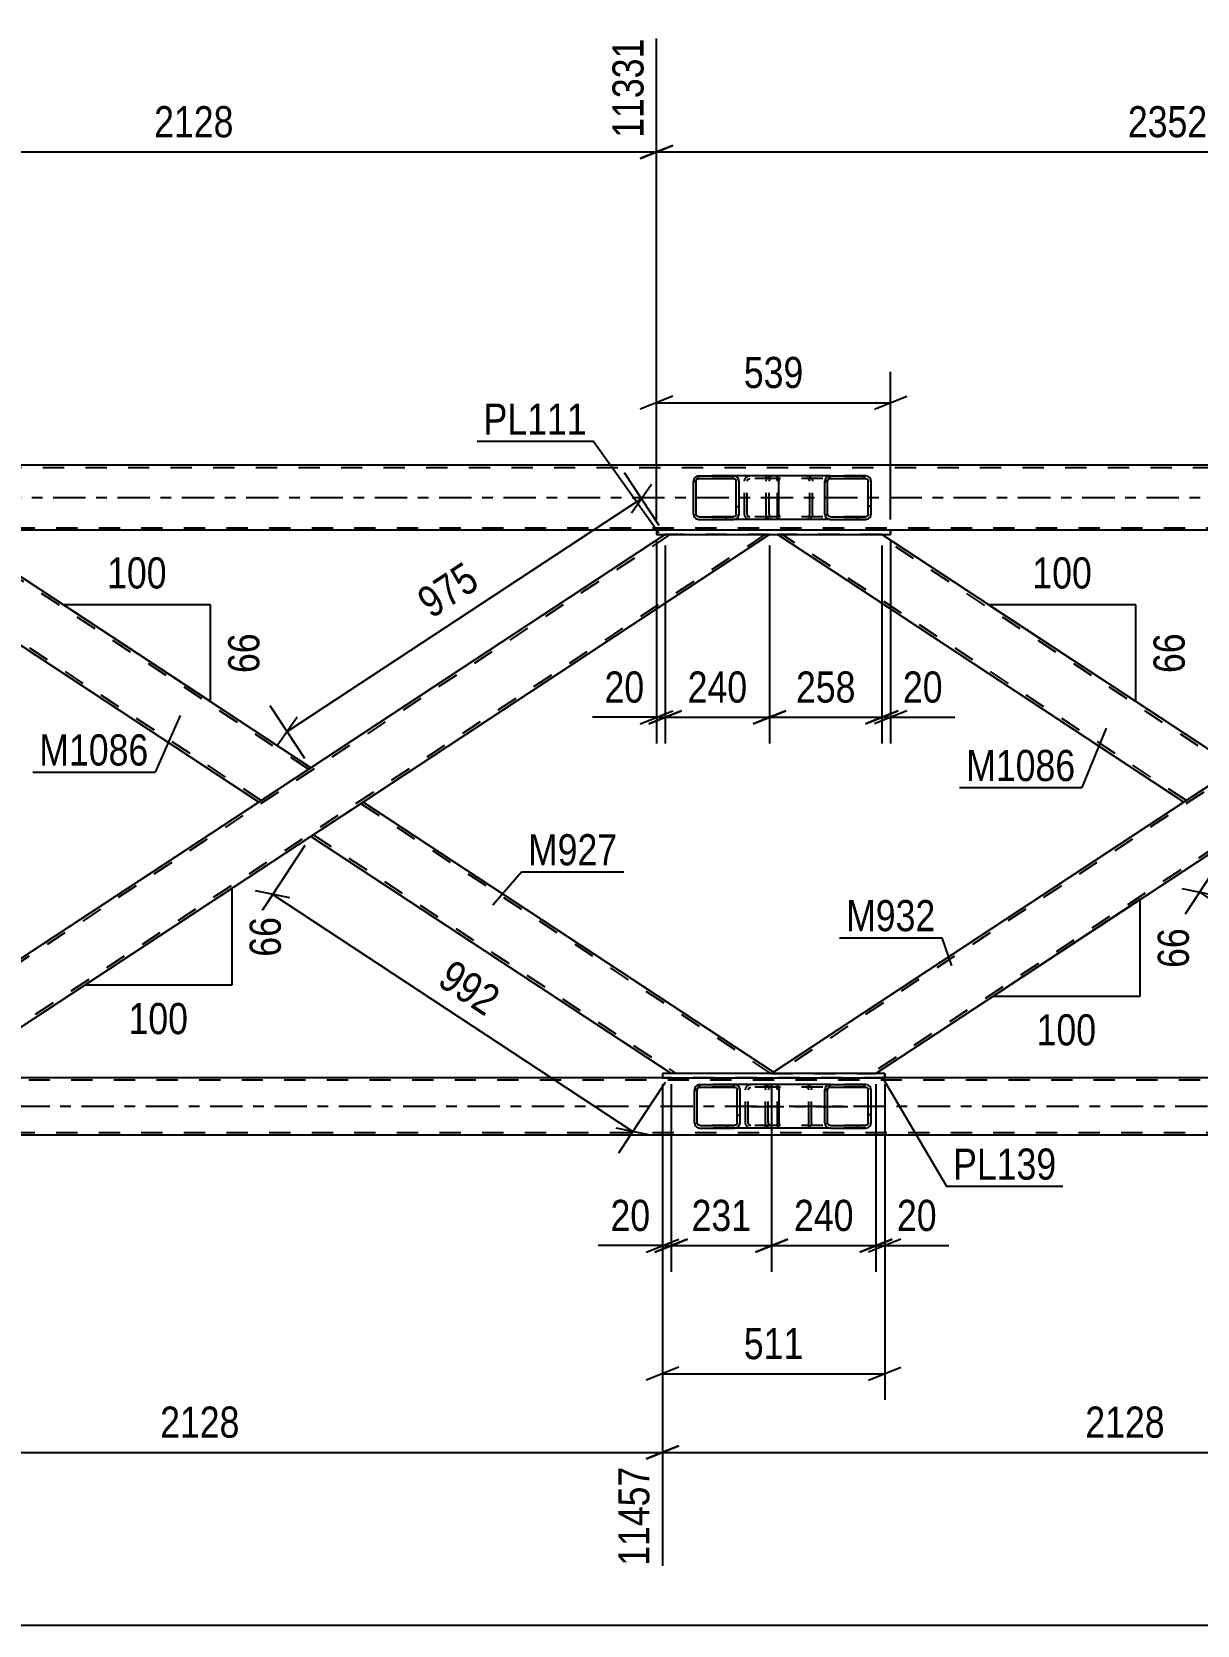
# Model space of a CAD drawing. Header units: millimetres. Extents: x -853 to 336, y -866 to -25.
# Drawn here: x -390.1 to -282.9, y -594.9 to -448.3 of the extents above; entities that cross this region are included whole.
import ezdxf

# ---------------------------------------------------------------- set-up
doc = ezdxf.new("R2010")
doc.units = ezdxf.units.MM
doc.linetypes.add('DXK_LINE_DOT2', pattern=[3.9198, 1.9599, -1.9599])
doc.linetypes.add('DXK_LINE_DOT3', pattern=[5.9187, 2.979, -0.9799, 0.9799, -0.9799])
doc.styles.add('Arial Narrow', font='ARIALN.TTF', dxfattribs={"height": 0.2})

# ---------------------------------------------------------------- blocks, each defined once
blk = doc.blocks.new('Part-570393679-5928 - 5909')
at = {"color": 7, "linetype": 'DXK_LINE_DOT2'}
for p, q in [((-331.37, -494.55), (-406.71, -544.11)), ((-322.63, -494.55), (-397.98, -544.11)), ((-322.2, -494.55), (-331.8, -494.55)), ((-331.8, -494.55), (-331.8, -494.55)), ((-322.2, -494.55), (-322.2, -494.55)), ((-322.2, -494.55), (-322.2, -494.55)), ((-364.4, -515.99), (-369.2, -519.15)), ((-359.6, -519.15), (-364.4, -522.31)), ((-406.97, -543.99), (-407.15, -544.11)), ((-407.15, -544.11), (-407.15, -544.11)), ((-407.15, -544.11), (-397.54, -544.11))]:
    blk.add_line(p, q, dxfattribs=at)
at = {"color": 2, "linetype": 'Continuous'}
for p, q in [((-331.8, -494.55), (-364.4, -515.99)), ((-322.2, -494.55), (-359.6, -519.15)), ((-369.2, -519.15), (-406.97, -543.99)), ((-364.4, -522.31), (-397.54, -544.11))]:
    blk.add_line(p, q, dxfattribs=at)
blk = doc.blocks.new('Part-570393679-6040 - 5909')
at = {"linetype": 'Continuous'}
h = blk.add_hatch(dxfattribs=at)
h.set_pattern_fill('', scale=0.7, style=0, pattern_type=0)
h.set_pattern_definition([(45, (-317.0802, -492.8504), (-1.57154, 1.57154), [])])
h.paths.add_polyline_path([(-317.12, -492.67), (-317.08, -492.85), (-316.97, -493.01), (-316.8, -493.11), (-316.61, -493.15), (-313.37, -493.15), (-313.18, -493.11), (-313.01, -493.01), (-312.9, -492.85), (-312.86, -492.67), (-312.86, -489.63), (-312.9, -489.44), (-313.01, -489.29), (-313.18, -489.18), (-313.37, -489.15), (-316.61, -489.15), (-316.8, -489.18), (-316.97, -489.29), (-317.08, -489.44), (-317.12, -489.63)])
h.paths.add_polyline_path([(-316.84, -489.53), (-316.79, -489.46), (-316.71, -489.4), (-316.61, -489.39), (-313.37, -489.39), (-313.28, -489.4), (-313.19, -489.46), (-313.14, -489.53), (-313.12, -489.63), (-313.12, -492.67), (-313.14, -492.76), (-313.19, -492.84), (-313.28, -492.89), (-313.37, -492.91), (-316.61, -492.91), (-316.71, -492.89), (-316.79, -492.84), (-316.84, -492.76), (-316.86, -492.67), (-316.86, -489.63)])
at = {"color": 7, "linetype": 'DXK_LINE_DOT2'}
for p, q in [((-322.5, -489.63), (-322.47, -489.44)), ((-322.23, -489.53), (-322.25, -489.63)), ((-322.17, -489.46), (-322.23, -489.53)), ((-322.19, -489.18), (-321.99, -489.15)), ((-322.09, -489.4), (-322.17, -489.46)), ((-321.99, -489.39), (-322.09, -489.4)), ((-321.61, -489.15), (-321.99, -489.15)), ((-313.37, -489.39), (-321.99, -489.39)), ((-318.76, -489.15), (-318.56, -489.18)), ((-318.66, -489.4), (-318.76, -489.39)), ((-318.58, -489.46), (-318.66, -489.4)), ((-318.52, -489.53), (-318.58, -489.46)), ((-318.5, -489.63), (-318.52, -489.53)), ((-318.29, -489.44), (-318.25, -489.63)), ((-313.37, -489.15), (-316.61, -489.15)), ((-322.5, -492.67), (-322.5, -489.63)), ((-322.25, -492.67), (-322.25, -489.63)), ((-318.5, -492.67), (-318.5, -489.63)), ((-318.25, -492.67), (-318.25, -489.63)), ((-322.47, -492.85), (-322.5, -492.67)), ((-322.25, -492.67), (-322.23, -492.76)), ((-322.23, -492.76), (-322.17, -492.84)), ((-321.99, -493.15), (-322.19, -493.11)), ((-322.17, -492.84), (-322.09, -492.89)), ((-322.09, -492.89), (-321.99, -492.91)), ((-313.37, -492.91), (-321.99, -492.91)), ((-321.61, -493.15), (-321.99, -493.15)), ((-318.76, -492.91), (-318.66, -492.89)), ((-318.56, -493.11), (-318.76, -493.15)), ((-318.66, -492.89), (-318.58, -492.84)), ((-318.58, -492.84), (-318.52, -492.76)), ((-318.52, -492.76), (-318.5, -492.67)), ((-318.25, -492.67), (-318.29, -492.85)), ((-313.37, -493.15), (-316.61, -493.15))]:
    blk.add_line(p, q, dxfattribs=at)
at = {"color": 2, "linetype": 'Continuous'}
for p, q in [((-316.61, -489.15), (-321.61, -489.15)), ((-317.08, -489.44), (-317.12, -489.63)), ((-316.86, -489.63), (-316.84, -489.53)), ((-316.84, -489.53), (-316.79, -489.46)), ((-316.61, -489.15), (-316.8, -489.18)), ((-316.79, -489.46), (-316.71, -489.4)), ((-316.71, -489.4), (-316.61, -489.39)), ((-316.61, -489.15), (-313.37, -489.15)), ((-316.61, -489.39), (-313.37, -489.39)), ((-313.18, -489.18), (-313.37, -489.15)), ((-313.37, -489.39), (-313.28, -489.4)), ((-313.28, -489.4), (-313.19, -489.46)), ((-313.19, -489.46), (-313.14, -489.53)), ((-313.14, -489.53), (-313.12, -489.63)), ((-312.86, -489.63), (-312.9, -489.44)), ((-317.12, -492.67), (-317.12, -489.63)), ((-316.86, -492.67), (-316.86, -489.63)), ((-313.12, -492.67), (-313.12, -489.63)), ((-312.86, -492.67), (-312.86, -489.63)), ((-316.61, -493.15), (-321.61, -493.15)), ((-317.12, -492.67), (-317.08, -492.85)), ((-316.84, -492.76), (-316.86, -492.67)), ((-316.79, -492.84), (-316.84, -492.76)), ((-316.8, -493.11), (-316.61, -493.15)), ((-316.71, -492.89), (-316.79, -492.84)), ((-316.61, -492.91), (-316.71, -492.89)), ((-316.61, -492.91), (-313.37, -492.91)), ((-316.61, -493.15), (-313.37, -493.15)), ((-313.28, -492.89), (-313.37, -492.91)), ((-313.37, -493.15), (-313.18, -493.11)), ((-313.19, -492.84), (-313.28, -492.89)), ((-313.14, -492.76), (-313.19, -492.84)), ((-313.12, -492.67), (-313.14, -492.76)), ((-312.9, -492.85), (-312.86, -492.67))]:
    blk.add_line(p, q, dxfattribs=at)
at = {"color": 7, "linetype": 'DXK_LINE_DOT2'}
for centre, start, end in [((-322.01, -489.65), 110.7583, 155.68), ((-318.74, -489.65), 24.32, 69.2417), ((-322.01, -492.65), 204.32, 249.2417), ((-318.74, -492.65), 290.7583, 335.68)]:
    blk.add_arc(centre, 0.496, start, end, dxfattribs=at)
at = {"color": 2, "linetype": 'Continuous'}
for centre, start, end in [((-316.63, -489.65), 110.7583, 155.6801), ((-313.35, -489.65), 24.3199, 69.2417), ((-316.63, -492.65), 204.3199, 249.2417), ((-313.35, -492.65), 290.7583, 335.6801)]:
    blk.add_arc(centre, 0.496, start, end, dxfattribs=at)
blk = doc.blocks.new('Part-570393679-5943 - 5909')
at = {"color": 2, "linetype": 'Continuous'}
for p, q in [((-359.6, -519.15), (-364.4, -522.31)), ((-359.6, -519.15), (-359.6, -519.15)), ((-321.83, -543.99), (-359.6, -519.15)), ((-364.4, -522.31), (-364.4, -522.31)), ((-331.26, -544.11), (-364.4, -522.31)), ((-321.87, -544.01), (-322.01, -544.11)), ((-321.83, -543.99), (-321.87, -544.01))]:
    blk.add_line(p, q, dxfattribs=at)
at = {"color": 7, "linetype": 'DXK_LINE_DOT2'}
for p, q in [((-359.63, -519.17), (-360.03, -519.43)), ((-360.03, -519.43), (-360.03, -519.43)), ((-360.03, -519.43), (-360.03, -519.43)), ((-359.81, -519.29), (-359.81, -519.29)), ((-322.09, -544.11), (-359.81, -519.29)), ((-359.6, -519.15), (-359.6, -519.15)), ((-364.18, -522.16), (-364.16, -522.15)), ((-364.18, -522.16), (-364.18, -522.16)), ((-364.18, -522.16), (-330.82, -544.11)), ((-363.96, -522.02), (-363.96, -522.02)), ((-322.01, -544.11), (-331.26, -544.11)), ((-331.26, -544.11), (-331.26, -544.11)), ((-321.83, -543.99), (-321.83, -543.99)), ((-321.83, -543.99), (-321.83, -543.99))]:
    blk.add_line(p, q, dxfattribs=at)
blk = doc.blocks.new('Part-570393679-5985 - 5909')
at = {"linetype": 'Continuous'}
h = blk.add_hatch(dxfattribs=at)
h.set_pattern_fill('', scale=0.7, style=0, pattern_type=0)
h.set_pattern_definition([(45, (-329.1712, -492.8504), (-1.57154, 1.57154), [])])
h.paths.add_polyline_path([(-329.21, -492.67), (-329.17, -492.85), (-329.06, -493.01), (-328.9, -493.11), (-328.71, -493.15), (-325.52, -493.15), (-325.32, -493.11), (-325.16, -493.01), (-325.05, -492.85), (-325.01, -492.67), (-325.01, -489.63), (-325.05, -489.44), (-325.16, -489.29), (-325.32, -489.18), (-325.52, -489.15), (-328.71, -489.15), (-328.9, -489.18), (-329.06, -489.29), (-329.17, -489.44), (-329.21, -489.63)])
h.paths.add_polyline_path([(-328.94, -489.53), (-328.88, -489.46), (-328.8, -489.4), (-328.71, -489.39), (-325.52, -489.39), (-325.42, -489.4), (-325.34, -489.46), (-325.28, -489.53), (-325.26, -489.63), (-325.26, -492.67), (-325.28, -492.76), (-325.34, -492.84), (-325.42, -492.89), (-325.52, -492.91), (-328.71, -492.91), (-328.8, -492.89), (-328.88, -492.84), (-328.94, -492.76), (-328.96, -492.67), (-328.96, -489.63)])
at = {"color": 2, "linetype": 'Continuous'}
for p, q in [((-329.17, -489.44), (-329.21, -489.63)), ((-328.96, -489.63), (-328.94, -489.53)), ((-328.94, -489.53), (-328.88, -489.46)), ((-328.71, -489.15), (-328.9, -489.18)), ((-328.88, -489.46), (-328.8, -489.4)), ((-328.8, -489.4), (-328.71, -489.39)), ((-328.71, -489.15), (-325.52, -489.15)), ((-328.71, -489.39), (-325.52, -489.39)), ((-321.61, -489.15), (-325.52, -489.15)), ((-325.32, -489.18), (-325.52, -489.15)), ((-325.52, -489.39), (-325.42, -489.4)), ((-325.42, -489.4), (-325.34, -489.46)), ((-325.34, -489.46), (-325.28, -489.53)), ((-325.28, -489.53), (-325.26, -489.63)), ((-325.01, -489.63), (-325.05, -489.44)), ((-321.61, -489.15), (-321.5, -489.18)), ((-321.5, -489.18), (-321.42, -489.29)), ((-321.42, -489.29), (-321.36, -489.44)), ((-321.36, -489.44), (-321.34, -489.63)), ((-329.21, -492.67), (-329.21, -489.63)), ((-328.96, -492.67), (-328.96, -489.63)), ((-325.26, -492.67), (-325.26, -489.63)), ((-325.01, -492.67), (-325.01, -489.63)), ((-321.34, -492.67), (-321.34, -489.63)), ((-329.21, -492.67), (-329.17, -492.85)), ((-328.94, -492.76), (-328.96, -492.67)), ((-328.88, -492.84), (-328.94, -492.76)), ((-328.9, -493.11), (-328.71, -493.15)), ((-328.8, -492.89), (-328.88, -492.84)), ((-328.71, -492.91), (-328.8, -492.89)), ((-328.71, -492.91), (-325.52, -492.91)), ((-328.71, -493.15), (-325.52, -493.15)), ((-325.42, -492.89), (-325.52, -492.91)), ((-325.52, -493.15), (-325.32, -493.11)), ((-321.61, -493.15), (-325.52, -493.15)), ((-325.34, -492.84), (-325.42, -492.89)), ((-325.28, -492.76), (-325.34, -492.84)), ((-325.26, -492.67), (-325.28, -492.76)), ((-325.05, -492.85), (-325.01, -492.67)), ((-321.5, -493.11), (-321.61, -493.15)), ((-321.42, -493.01), (-321.5, -493.11)), ((-321.36, -492.85), (-321.42, -493.01)), ((-321.34, -492.67), (-321.36, -492.85))]:
    blk.add_line(p, q, dxfattribs=at)
at = {"color": 7, "linetype": 'DXK_LINE_DOT2'}
for p, q in [((-325.52, -489.15), (-328.71, -489.15)), ((-321.61, -489.39), (-328.71, -489.39)), ((-324.52, -489.63), (-324.48, -489.44)), ((-324.25, -489.53), (-324.27, -489.63)), ((-324.19, -489.46), (-324.25, -489.53)), ((-324.21, -489.18), (-324.01, -489.15)), ((-324.19, -489.46), (-324.17, -489.44)), ((-324.17, -489.44), (-324.11, -489.4)), ((-324.11, -489.4), (-324.01, -489.39)), ((-322.5, -489.39), (-322.5, -489.15)), ((-321.56, -489.4), (-321.61, -489.39)), ((-321.51, -489.46), (-321.56, -489.4)), ((-321.48, -489.53), (-321.51, -489.46)), ((-321.47, -489.63), (-321.48, -489.53)), ((-324.52, -492.67), (-324.52, -489.63)), ((-324.27, -492.67), (-324.27, -489.63)), ((-321.47, -492.67), (-321.47, -489.63)), ((-321.61, -492.91), (-328.71, -492.91)), ((-325.52, -493.15), (-328.71, -493.15)), ((-324.48, -492.85), (-324.52, -492.67)), ((-324.27, -492.67), (-324.25, -492.76)), ((-324.25, -492.76), (-324.19, -492.84)), ((-324.01, -493.15), (-324.21, -493.11)), ((-324.19, -492.84), (-324.11, -492.89)), ((-324.11, -492.89), (-324.01, -492.91)), ((-322.5, -493.15), (-322.5, -492.91)), ((-321.61, -492.91), (-321.56, -492.89)), ((-321.56, -492.89), (-321.51, -492.84)), ((-321.51, -492.84), (-321.48, -492.76)), ((-321.48, -492.76), (-321.47, -492.67))]:
    blk.add_line(p, q, dxfattribs=at)
at = {"color": 2, "linetype": 'Continuous'}
for centre, start, end in [((-328.72, -489.64), 111.1513, 156.1048), ((-325.5, -489.64), 23.8952, 68.8487), ((-328.72, -492.65), 203.8952, 248.8487), ((-325.5, -492.65), 291.1513, 336.1048)]:
    blk.add_arc(centre, 0.492, start, end, dxfattribs=at)
at = {"color": 7, "linetype": 'DXK_LINE_DOT2'}
for centre, start, end in [((-324.03, -489.64), 111.1513, 156.1049), ((-324.03, -492.65), 203.8951, 248.8487)]:
    blk.add_arc(centre, 0.492, start, end, dxfattribs=at)
blk = doc.blocks.new('Part-570393679-6100 - 5909')
at = {"color": 7, "linetype": 'DXK_LINE_DOT2'}
for p, q in [((-89.21, -488.39), (-764.15, -488.39)), ((-89.21, -488.15), (-665.01, -488.15)), ((-764.15, -493.91), (-89.21, -493.91)), ((-311.06, -494.15), (-332.6, -494.15))]:
    blk.add_line(p, q, dxfattribs=at)
at = {"color": 2, "linetype": 'Continuous'}
for p, q in [((-239.33, -488.15), (-488.74, -488.15)), ((-332.6, -494.15), (-396.19, -494.15)), ((-247.47, -494.15), (-311.06, -494.15))]:
    blk.add_line(p, q, dxfattribs=at)
at = {"color": 7, "linetype": 'DXK_LINE_DOT3'}
blk.add_line((-89.21, -491.15), (-764.15, -491.15), dxfattribs=at)
blk = doc.blocks.new('Part-570393679-6132 - 5909')
at = {"color": 2, "linetype": 'Continuous'}
for p, q in [((-332.06, -544.11), (-332.06, -544.51)), ((-311.61, -544.11), (-332.06, -544.11)), ((-332.06, -544.51), (-311.61, -544.51)), ((-311.61, -544.11), (-311.61, -544.51)), ((-311.61, -544.11), (-311.61, -544.11)), ((-311.61, -544.51), (-311.61, -544.51))]:
    blk.add_line(p, q, dxfattribs=at)
at = {"color": 7, "linetype": 'DXK_LINE_DOT2'}
for p, q in [((-332.06, -544.11), (-332.06, -544.51)), ((-311.61, -544.51), (-311.61, -544.11)), ((-311.61, -544.11), (-311.61, -544.11)), ((-311.61, -544.51), (-311.61, -544.51))]:
    blk.add_line(p, q, dxfattribs=at)
blk = doc.blocks.new('Part-570393679-6137 - 5909')
at = {"color": 2, "linetype": 'Continuous'}
for p, q in [((-284.07, -519.15), (-321.47, -494.55)), ((-279.26, -515.99), (-311.86, -494.55)), ((-279.26, -515.99), (-284.07, -519.15)), ((-279.26, -515.99), (-279.26, -515.99)), ((-284.07, -519.15), (-284.07, -519.15))]:
    blk.add_line(p, q, dxfattribs=at)
at = {"color": 7, "linetype": 'DXK_LINE_DOT2'}
for p, q in [((-311.86, -494.55), (-321.47, -494.55)), ((-283.85, -519), (-321.03, -494.55)), ((-279.48, -516.13), (-312.3, -494.55)), ((-311.86, -494.55), (-311.86, -494.55)), ((-279.7, -516.27), (-279.7, -516.27)), ((-279.7, -516.27), (-279.7, -516.27)), ((-279.48, -516.13), (-279.53, -516.16)), ((-279.39, -516.07), (-279.39, -516.07)), ((-279.3, -516.01), (-279.3, -516.01)), ((-279.26, -515.99), (-279.26, -515.99)), ((-279.26, -515.99), (-279.26, -515.99)), ((-284.07, -519.15), (-284.07, -519.15))]:
    blk.add_line(p, q, dxfattribs=at)
blk = doc.blocks.new('Part-570393679-6142 - 5909')
at = {"color": 2, "linetype": 'Continuous'}
for p, q in [((-369.2, -519.15), (-406.6, -494.55)), ((-364.4, -515.99), (-396.99, -494.55)), ((-364.4, -515.99), (-369.2, -519.15)), ((-364.4, -515.99), (-364.4, -515.99)), ((-369.2, -519.15), (-369.2, -519.15))]:
    blk.add_line(p, q, dxfattribs=at)
at = {"color": 7, "linetype": 'DXK_LINE_DOT2'}
for p, q in [((-396.99, -494.55), (-406.6, -494.55)), ((-368.98, -519), (-406.16, -494.55)), ((-364.62, -516.13), (-397.43, -494.55)), ((-396.99, -494.55), (-396.99, -494.55)), ((-364.84, -516.27), (-364.84, -516.27)), ((-364.84, -516.27), (-364.84, -516.27)), ((-364.62, -516.13), (-364.67, -516.16)), ((-364.53, -516.07), (-364.53, -516.07)), ((-364.43, -516.01), (-364.43, -516.01)), ((-364.4, -515.99), (-364.4, -515.99)), ((-364.4, -515.99), (-364.4, -515.99)), ((-369.2, -519.15), (-369.2, -519.15))]:
    blk.add_line(p, q, dxfattribs=at)
blk = doc.blocks.new('Part-570393679-6179 - 5909')
at = {"color": 7, "linetype": 'DXK_LINE_DOT2'}
for p, q in [((-86.59, -544.75), (-764.15, -544.75)), ((-311.61, -544.51), (-332.06, -544.51)), ((-764.15, -549.55), (-86.59, -549.55))]:
    blk.add_line(p, q, dxfattribs=at)
at = {"color": 2, "linetype": 'Continuous'}
for p, q in [((-332.06, -544.51), (-396.74, -544.51)), ((-246.92, -544.51), (-311.61, -544.51)), ((-86.59, -549.79), (-764.15, -549.79))]:
    blk.add_line(p, q, dxfattribs=at)
at = {"color": 7, "linetype": 'DXK_LINE_DOT3'}
blk.add_line((-86.59, -547.15), (-764.15, -547.15), dxfattribs=at)
blk = doc.blocks.new('Part-570393679-6571 - 5909')
at = {"linetype": 'Continuous'}
h = blk.add_hatch(dxfattribs=at)
h.set_pattern_fill('', scale=0.7, style=0, pattern_type=0)
h.set_pattern_definition([(45, (-317.0795, -548.8494), (-1.57154, 1.57154), [])])
h.paths.add_polyline_path([(-317.12, -548.67), (-317.08, -548.85), (-316.97, -549.01), (-316.8, -549.11), (-316.61, -549.15), (-313.37, -549.15), (-313.18, -549.11), (-313.01, -549.01), (-312.9, -548.85), (-312.86, -548.67), (-312.86, -545.63), (-312.9, -545.44), (-313.01, -545.29), (-313.18, -545.18), (-313.37, -545.15), (-316.61, -545.15), (-316.8, -545.18), (-316.97, -545.29), (-317.08, -545.44), (-317.12, -545.63)])
h.paths.add_polyline_path([(-316.84, -545.53), (-316.79, -545.46), (-316.71, -545.4), (-316.61, -545.39), (-313.37, -545.39), (-313.27, -545.4), (-313.19, -545.46), (-313.14, -545.53), (-313.12, -545.63), (-313.12, -548.67), (-313.14, -548.76), (-313.19, -548.84), (-313.27, -548.89), (-313.37, -548.91), (-316.61, -548.91), (-316.71, -548.89), (-316.79, -548.84), (-316.84, -548.76), (-316.86, -548.67), (-316.86, -545.63)])
at = {"color": 7, "linetype": 'DXK_LINE_DOT2'}
for p, q in [((-322.27, -545.18), (-322.07, -545.15)), ((-321.59, -545.15), (-322.07, -545.15)), ((-318.84, -545.15), (-318.64, -545.18)), ((-313.37, -545.15), (-316.61, -545.15)), ((-322.58, -545.63), (-322.54, -545.44)), ((-322.58, -548.67), (-322.58, -545.63)), ((-322.31, -545.53), (-322.33, -545.63)), ((-322.33, -548.67), (-322.33, -545.63)), ((-322.25, -545.46), (-322.31, -545.53)), ((-322.17, -545.4), (-322.25, -545.46)), ((-322.07, -545.39), (-322.17, -545.4)), ((-313.37, -545.39), (-322.07, -545.39)), ((-318.74, -545.4), (-318.84, -545.39)), ((-318.66, -545.46), (-318.74, -545.4)), ((-318.6, -545.53), (-318.66, -545.46)), ((-318.58, -545.63), (-318.6, -545.53)), ((-318.58, -548.67), (-318.58, -545.63)), ((-318.37, -545.44), (-318.33, -545.63)), ((-318.33, -548.67), (-318.33, -545.63)), ((-322.54, -548.85), (-322.58, -548.67)), ((-322.33, -548.67), (-322.31, -548.76)), ((-322.31, -548.76), (-322.25, -548.84)), ((-322.07, -549.15), (-322.27, -549.11)), ((-322.25, -548.84), (-322.17, -548.89)), ((-322.17, -548.89), (-322.07, -548.91)), ((-313.37, -548.91), (-322.07, -548.91)), ((-321.59, -549.15), (-322.07, -549.15)), ((-318.84, -548.91), (-318.74, -548.89)), ((-318.64, -549.11), (-318.84, -549.15)), ((-318.74, -548.89), (-318.66, -548.84)), ((-318.66, -548.84), (-318.6, -548.76)), ((-318.6, -548.76), (-318.58, -548.67)), ((-318.33, -548.67), (-318.37, -548.85)), ((-313.37, -549.15), (-316.61, -549.15))]:
    blk.add_line(p, q, dxfattribs=at)
at = {"color": 2, "linetype": 'Continuous'}
for p, q in [((-316.61, -545.15), (-321.59, -545.15)), ((-316.61, -545.15), (-316.8, -545.18)), ((-316.61, -545.15), (-313.37, -545.15)), ((-313.18, -545.18), (-313.37, -545.15)), ((-317.08, -545.44), (-317.12, -545.63)), ((-317.12, -548.67), (-317.12, -545.63)), ((-316.86, -545.63), (-316.84, -545.53)), ((-316.86, -548.67), (-316.86, -545.63)), ((-316.84, -545.53), (-316.79, -545.46)), ((-316.79, -545.46), (-316.71, -545.4)), ((-316.71, -545.4), (-316.61, -545.39)), ((-316.61, -545.39), (-313.37, -545.39)), ((-313.37, -545.39), (-313.27, -545.4)), ((-313.27, -545.4), (-313.19, -545.46)), ((-313.19, -545.46), (-313.14, -545.53)), ((-313.14, -545.53), (-313.12, -545.63)), ((-313.12, -548.67), (-313.12, -545.63)), ((-312.86, -545.63), (-312.9, -545.44)), ((-312.86, -548.67), (-312.86, -545.63)), ((-316.61, -549.15), (-321.59, -549.15)), ((-317.12, -548.67), (-317.08, -548.85)), ((-316.84, -548.76), (-316.86, -548.67)), ((-316.79, -548.84), (-316.84, -548.76)), ((-316.8, -549.11), (-316.61, -549.15)), ((-316.71, -548.89), (-316.79, -548.84)), ((-316.61, -548.91), (-316.71, -548.89)), ((-316.61, -548.91), (-313.37, -548.91)), ((-316.61, -549.15), (-313.37, -549.15)), ((-313.27, -548.89), (-313.37, -548.91)), ((-313.37, -549.15), (-313.18, -549.11)), ((-313.19, -548.84), (-313.27, -548.89)), ((-313.14, -548.76), (-313.19, -548.84)), ((-313.12, -548.67), (-313.14, -548.76)), ((-312.9, -548.85), (-312.86, -548.67))]:
    blk.add_line(p, q, dxfattribs=at)
at = {"color": 7, "linetype": 'DXK_LINE_DOT3'}
blk.add_line((-323.88, -547.15), (-314.99, -547.15), dxfattribs=at)
at = {"color": 7, "linetype": 'DXK_LINE_DOT2'}
for centre, start, end in [((-322.09, -545.65), 110.7583, 155.68), ((-318.82, -545.65), 24.32, 69.2417), ((-322.09, -548.64), 204.32, 249.2417), ((-318.82, -548.64), 290.7583, 335.68)]:
    blk.add_arc(centre, 0.496, start, end, dxfattribs=at)
at = {"color": 2, "linetype": 'Continuous'}
for centre, start, end in [((-316.63, -545.65), 110.7583, 155.6801), ((-313.35, -545.65), 24.3199, 69.2417), ((-316.63, -548.64), 204.3199, 249.2417), ((-313.35, -548.64), 290.7583, 335.6801)]:
    blk.add_arc(centre, 0.496, start, end, dxfattribs=at)
blk = doc.blocks.new('Part-570393679-6273 - 5909')
at = {"color": 2, "linetype": 'Continuous'}
for p, q in [((-332.6, -494.15), (-332.6, -494.55)), ((-311.06, -494.15), (-332.6, -494.15)), ((-332.6, -494.55), (-311.06, -494.55)), ((-311.06, -494.15), (-311.06, -494.55)), ((-311.06, -494.15), (-311.06, -494.15)), ((-311.06, -494.55), (-311.06, -494.55))]:
    blk.add_line(p, q, dxfattribs=at)
at = {"color": 7, "linetype": 'DXK_LINE_DOT2'}
for p, q in [((-332.6, -494.15), (-332.6, -494.55)), ((-311.06, -494.55), (-311.06, -494.15)), ((-311.06, -494.15), (-311.06, -494.15)), ((-311.06, -494.55), (-311.06, -494.55))]:
    blk.add_line(p, q, dxfattribs=at)
blk = doc.blocks.new('Part-570393679-6515 - 5909')
at = {"linetype": 'Continuous'}
h = blk.add_hatch(dxfattribs=at)
h.set_pattern_fill('', scale=0.7, style=0, pattern_type=0)
h.set_pattern_definition([(45, (-329.0707, -548.8494), (-1.57154, 1.57154), [])])
h.paths.add_polyline_path([(-329.11, -548.67), (-329.07, -548.85), (-328.96, -549.01), (-328.8, -549.11), (-328.61, -549.15), (-325.42, -549.15), (-325.23, -549.11), (-325.07, -549.01), (-324.96, -548.85), (-324.92, -548.67), (-324.92, -545.63), (-324.96, -545.44), (-325.07, -545.29), (-325.23, -545.18), (-325.42, -545.15), (-328.61, -545.15), (-328.8, -545.18), (-328.96, -545.29), (-329.07, -545.44), (-329.11, -545.63)])
h.paths.add_polyline_path([(-328.84, -545.53), (-328.78, -545.46), (-328.7, -545.4), (-328.61, -545.39), (-325.42, -545.39), (-325.33, -545.4), (-325.24, -545.46), (-325.19, -545.53), (-325.17, -545.63), (-325.17, -548.67), (-325.19, -548.76), (-325.24, -548.84), (-325.33, -548.89), (-325.42, -548.91), (-328.61, -548.91), (-328.7, -548.89), (-328.78, -548.84), (-328.84, -548.76), (-328.86, -548.67), (-328.86, -545.63)])
at = {"color": 2, "linetype": 'Continuous'}
for p, q in [((-328.61, -545.15), (-328.8, -545.18)), ((-328.61, -545.15), (-325.42, -545.15)), ((-321.59, -545.15), (-325.42, -545.15)), ((-325.23, -545.18), (-325.42, -545.15)), ((-321.59, -545.15), (-321.49, -545.18)), ((-321.49, -545.18), (-321.4, -545.29)), ((-329.07, -545.44), (-329.11, -545.63)), ((-329.11, -548.67), (-329.11, -545.63)), ((-328.86, -545.63), (-328.84, -545.53)), ((-328.86, -548.67), (-328.86, -545.63)), ((-328.84, -545.53), (-328.78, -545.46)), ((-328.78, -545.46), (-328.7, -545.4)), ((-328.7, -545.4), (-328.61, -545.39)), ((-328.61, -545.39), (-325.42, -545.39)), ((-325.42, -545.39), (-325.33, -545.4)), ((-325.33, -545.4), (-325.24, -545.46)), ((-325.24, -545.46), (-325.19, -545.53)), ((-325.19, -545.53), (-325.17, -545.63)), ((-325.17, -548.67), (-325.17, -545.63)), ((-324.92, -545.63), (-324.96, -545.44)), ((-324.92, -548.67), (-324.92, -545.63)), ((-321.4, -545.29), (-321.34, -545.44)), ((-321.34, -545.44), (-321.32, -545.63)), ((-321.32, -548.67), (-321.32, -545.63)), ((-329.11, -548.67), (-329.07, -548.85)), ((-328.84, -548.76), (-328.86, -548.67)), ((-328.78, -548.84), (-328.84, -548.76)), ((-328.8, -549.11), (-328.61, -549.15)), ((-328.7, -548.89), (-328.78, -548.84)), ((-328.61, -548.91), (-328.7, -548.89)), ((-328.61, -548.91), (-325.42, -548.91)), ((-328.61, -549.15), (-325.42, -549.15)), ((-325.33, -548.89), (-325.42, -548.91)), ((-325.42, -549.15), (-325.23, -549.11)), ((-321.59, -549.15), (-325.42, -549.15)), ((-325.24, -548.84), (-325.33, -548.89)), ((-325.19, -548.76), (-325.24, -548.84)), ((-325.17, -548.67), (-325.19, -548.76)), ((-324.96, -548.85), (-324.92, -548.67)), ((-321.49, -549.11), (-321.59, -549.15)), ((-321.4, -549.01), (-321.49, -549.11)), ((-321.34, -548.85), (-321.4, -549.01)), ((-321.32, -548.67), (-321.34, -548.85))]:
    blk.add_line(p, q, dxfattribs=at)
at = {"color": 7, "linetype": 'DXK_LINE_DOT2'}
for p, q in [((-325.42, -545.15), (-328.61, -545.15)), ((-324.12, -545.18), (-323.93, -545.15)), ((-322.58, -545.39), (-322.58, -545.15)), ((-321.59, -545.39), (-328.61, -545.39)), ((-324.43, -545.63), (-324.39, -545.44)), ((-324.43, -548.67), (-324.43, -545.63)), ((-324.16, -545.53), (-324.18, -545.63)), ((-324.18, -548.67), (-324.18, -545.63)), ((-324.1, -545.46), (-324.16, -545.53)), ((-324.1, -545.46), (-324.08, -545.44)), ((-324.08, -545.44), (-324.02, -545.4)), ((-324.02, -545.4), (-323.93, -545.39)), ((-321.54, -545.4), (-321.59, -545.39)), ((-321.5, -545.46), (-321.54, -545.4)), ((-321.47, -545.53), (-321.5, -545.46)), ((-321.46, -545.63), (-321.47, -545.53)), ((-321.46, -548.67), (-321.46, -545.63)), ((-321.59, -548.91), (-328.61, -548.91)), ((-325.42, -549.15), (-328.61, -549.15)), ((-324.39, -548.85), (-324.43, -548.67)), ((-324.18, -548.67), (-324.16, -548.76)), ((-324.16, -548.76), (-324.1, -548.84)), ((-323.93, -549.15), (-324.12, -549.11)), ((-324.1, -548.84), (-324.08, -548.85)), ((-324.08, -548.85), (-324.02, -548.89)), ((-324.02, -548.89), (-323.93, -548.91)), ((-322.58, -549.15), (-322.58, -548.91)), ((-321.59, -548.91), (-321.54, -548.89)), ((-321.54, -548.89), (-321.5, -548.84)), ((-321.5, -548.84), (-321.47, -548.76)), ((-321.47, -548.76), (-321.46, -548.67))]:
    blk.add_line(p, q, dxfattribs=at)
at = {"color": 2, "linetype": 'Continuous'}
for centre, start, end in [((-328.62, -545.64), 111.1941, 156.1506), ((-325.41, -545.64), 23.8494, 68.8059), ((-328.62, -548.65), 203.8494, 248.8059), ((-325.41, -548.65), 291.1941, 336.1506)]:
    blk.add_arc(centre, 0.492, start, end, dxfattribs=at)
at = {"color": 7, "linetype": 'DXK_LINE_DOT2'}
for centre, start, end in [((-323.94, -545.64), 111.1941, 156.1506), ((-323.94, -548.65), 203.8494, 248.8059)]:
    blk.add_arc(centre, 0.492, start, end, dxfattribs=at)
blk = doc.blocks.new('Part-570393679-6567 - 5909')
at = {"color": 7, "linetype": 'DXK_LINE_DOT2'}
for p, q in [((-246.23, -494.55), (-321.58, -544.11)), ((-238.52, -495.22), (-312.84, -544.11)), ((-246.67, -494.55), (-238.52, -494.55)), ((-246.67, -494.55), (-246.67, -494.55)), ((-238.52, -494.55), (-238.52, -495.51)), ((-238.52, -495.44), (-238.52, -495.46)), ((-238.52, -495.46), (-238.52, -495.51)), ((-238.52, -495.51), (-238.52, -495.51)), ((-238.52, -495.51), (-238.52, -495.51)), ((-279.26, -515.99), (-284.07, -519.15)), ((-274.46, -519.15), (-279.26, -522.31)), ((-321.83, -543.99), (-322.01, -544.11)), ((-322.01, -544.11), (-322.01, -544.11)), ((-322.01, -544.11), (-312.41, -544.11))]:
    blk.add_line(p, q, dxfattribs=at)
at = {"color": 2, "linetype": 'Continuous'}
for p, q in [((-246.67, -494.55), (-279.26, -515.99)), ((-238.52, -494.55), (-238.52, -495.44)), ((-238.52, -495.51), (-274.46, -519.15)), ((-284.07, -519.15), (-321.83, -543.99)), ((-279.26, -522.31), (-312.41, -544.11))]:
    blk.add_line(p, q, dxfattribs=at)
blk = doc.blocks.new('StraightDimension-570393679-7344 - 5909')
at = {"color": 7, "linetype": 'Continuous'}
for p, q in [((-332.6, -493.15), (-332.6, -448.89)), ((-417.74, -493.35), (-417.74, -450.72)), ((-416.24, -458.74), (-419.24, -459.94)), ((-334.1, -459.94), (-331.1, -458.74)), ((-417.74, -459.34), (-332.6, -459.34))]:
    blk.add_line(p, q, dxfattribs=at)
at = {"color": 0}
blk.add_wipeout([(-370.92, -458.59), (-370.92, -454.39), (-379.43, -454.39), (-379.43, -458.59)], dxfattribs=at)
at = {"color": 3, "style": 'Arial Narrow'}
blk.add_text('2128', height=2.863, dxfattribs=at).set_placement((-378.83, -457.99))
at = {"color": 0, "linetype": 'Continuous'}
blk.add_wipeout([(-333.2, -448.29), (-337.4, -448.29), (-337.4, -458.64), (-333.2, -458.64)], dxfattribs=at)
at = {"color": 3, "linetype": 'Continuous', "style": 'Arial Narrow'}
blk.add_text('11331', height=2.863, rotation=90.0002, dxfattribs=at).set_placement((-333.8, -458.04))
blk = doc.blocks.new('StraightDimension-570393679-7289 - 5909')
at = {"color": 7, "linetype": 'Continuous'}
for p, q in [((-312.41, -545.11), (-312.41, -562.36)), ((-311.61, -545.11), (-311.61, -562.36)), ((-313.91, -560.56), (-310.91, -559.36)), ((-310.11, -559.36), (-313.11, -560.56)), ((-312.41, -559.96), (-311.61, -559.96)), ((-311.61, -559.96), (-305.7, -559.96)), ((-311.61, -559.96), (-305.7, -559.96))]:
    blk.add_line(p, q, dxfattribs=at)
at = {"color": 0}
blk.add_wipeout([(-306.22, -559.21), (-306.22, -555.01), (-311.08, -555.01), (-311.08, -559.21)], dxfattribs=at)
at = {"color": 3, "style": 'Arial Narrow'}
blk.add_text('20', height=2.863, dxfattribs=at).set_placement((-310.48, -558.61))
blk = doc.blocks.new('StraightDimension-570393679-7465 - 5909')
at = {"color": 7, "linetype": 'Continuous'}
for p, q in [((-332.06, -545.51), (-332.06, -574.15)), ((-311.61, -545.51), (-311.61, -574.15)), ((-330.56, -571.15), (-333.56, -572.35)), ((-313.11, -572.35), (-310.11, -571.15)), ((-332.06, -571.75), (-311.61, -571.75))]:
    blk.add_line(p, q, dxfattribs=at)
at = {"color": 0}
blk.add_wipeout([(-318.49, -571), (-318.49, -566.8), (-325.17, -566.8), (-325.17, -571)], dxfattribs=at)
at = {"color": 3, "style": 'Arial Narrow'}
blk.add_text('511', height=2.863, dxfattribs=at).set_placement((-324.57, -570.4))
blk = doc.blocks.new('StraightDimension-570393679-7609 - 5909')
at = {"color": 7, "linetype": 'Continuous'}
for p, q in [((-332.35, -493.71), (-335.55, -488.85)), ((-334.91, -492.55), (-333.06, -489.9)), ((-366.58, -512.67), (-333.99, -491.23)), ((-364.95, -515.15), (-368.15, -510.29)), ((-365.66, -511.34), (-367.51, -513.99))]:
    blk.add_line(p, q, dxfattribs=at)
at = {"color": 0}
blk.add_wipeout([(-347.9, -499.49), (-350.21, -495.98), (-355.8, -499.65), (-353.49, -503.16)], dxfattribs=at)
at = {"color": 3, "style": 'Arial Narrow'}
blk.add_text('975', height=2.863, rotation=33.3347, dxfattribs=at).set_placement((-353.32, -502.33))
blk = doc.blocks.new('StraightDimension-570393679-7305 - 5909')
at = {"color": 7, "linetype": 'Continuous'}
for p, q in [((-332.06, -545.11), (-332.06, -562.36)), ((-331.26, -545.11), (-331.26, -562.36)), ((-333.56, -560.56), (-330.56, -559.36)), ((-329.76, -559.36), (-332.76, -560.56)), ((-332.06, -559.96), (-337.96, -559.96)), ((-332.06, -559.96), (-337.96, -559.96)), ((-332.06, -559.96), (-331.26, -559.96))]:
    blk.add_line(p, q, dxfattribs=at)
at = {"color": 0}
blk.add_wipeout([(-332.58, -559.21), (-332.58, -555.01), (-337.44, -555.01), (-337.44, -559.21)], dxfattribs=at)
at = {"color": 3, "style": 'Arial Narrow'}
blk.add_text('20', height=2.863, dxfattribs=at).set_placement((-336.84, -558.61))
blk = doc.blocks.new('StraightDimension-570393679-7599 - 5909')
at = {"color": 7, "linetype": 'Continuous'}
for p, q in [((-364.95, -523.14), (-369.23, -529.66)), ((-366.33, -527.97), (-369.5, -527.33)), ((-367.91, -527.65), (-334.77, -549.45)), ((-331.81, -544.94), (-336.09, -551.45)), ((-336.36, -549.13), (-333.19, -549.77))]:
    blk.add_line(p, q, dxfattribs=at)
at = {"color": 0}
blk.add_wipeout([(-348.14, -539.76), (-345.83, -536.25), (-351.42, -532.58), (-353.72, -536.09)], dxfattribs=at)
at = {"color": 3, "style": 'Arial Narrow'}
blk.add_text('992', height=2.863, rotation=-33.3347, dxfattribs=at).set_placement((-352.89, -535.92))
blk = doc.blocks.new('StraightDimension-570393679-7334 - 5909')
at = {"color": 7, "linetype": 'Continuous'}
for p, q in [((-332.6, -493.15), (-332.6, -448.89)), ((-238.53, -486.75), (-238.53, -448.89)), ((-331.1, -458.74), (-334.1, -459.94)), ((-240.03, -459.94), (-237.03, -458.74)), ((-332.6, -459.34), (-238.53, -459.34))]:
    blk.add_line(p, q, dxfattribs=at)
at = {"color": 0}
blk.add_wipeout([(-281.31, -458.59), (-281.31, -454.39), (-289.83, -454.39), (-289.83, -458.59)], dxfattribs=at)
at = {"color": 3, "style": 'Arial Narrow'}
blk.add_text('2352', height=2.863, dxfattribs=at).set_placement((-289.23, -457.99))
at = {"color": 0, "linetype": 'Continuous'}
blk.add_wipeout([(-239.13, -448.29), (-243.33, -448.29), (-243.33, -458.64), (-239.13, -458.64)], dxfattribs=at)
at = {"color": 3, "linetype": 'Continuous', "style": 'Arial Narrow'}
blk.add_text('13683', height=2.863, rotation=90.0002, dxfattribs=at).set_placement((-239.73, -458.04))
blk = doc.blocks.new('StraightDimension-570393679-7456 - 5909')
at = {"color": 7, "linetype": 'Continuous'}
for p, q in [((-331.8, -495.55), (-331.8, -513.75)), ((-322.2, -495.55), (-322.2, -513.75)), ((-333.3, -511.95), (-330.3, -510.75)), ((-331.8, -511.35), (-322.2, -511.35)), ((-320.7, -510.75), (-323.7, -511.95))]:
    blk.add_line(p, q, dxfattribs=at)
at = {"color": 0}
blk.add_wipeout([(-323.66, -510.6), (-323.66, -506.4), (-330.34, -506.4), (-330.34, -510.6)], dxfattribs=at)
at = {"color": 3, "style": 'Arial Narrow'}
blk.add_text('240', height=2.863, dxfattribs=at).set_placement((-329.74, -510))
blk = doc.blocks.new('StraightDimension-570393679-7440 - 5909')
at = {"color": 7, "linetype": 'Continuous'}
for p, q in [((-311.06, -495.15), (-311.06, -513.75)), ((-311.86, -495.55), (-311.86, -513.75)), ((-313.36, -511.95), (-310.36, -510.75)), ((-309.56, -510.75), (-312.56, -511.95)), ((-311.86, -511.35), (-311.06, -511.35)), ((-311.06, -511.35), (-305.15, -511.35)), ((-311.06, -511.35), (-305.15, -511.35))]:
    blk.add_line(p, q, dxfattribs=at)
at = {"color": 0}
blk.add_wipeout([(-305.68, -510.6), (-305.68, -506.4), (-310.53, -506.4), (-310.53, -510.6)], dxfattribs=at)
at = {"color": 3, "style": 'Arial Narrow'}
blk.add_text('20', height=2.863, dxfattribs=at).set_placement((-309.93, -510))
blk = doc.blocks.new('StraightDimension-570393679-7448 - 5909')
at = {"color": 7, "linetype": 'Continuous'}
for p, q in [((-322.2, -495.55), (-322.2, -513.75)), ((-311.86, -495.55), (-311.86, -513.75)), ((-323.7, -511.95), (-320.7, -510.75)), ((-322.2, -511.35), (-311.86, -511.35)), ((-310.36, -510.75), (-313.36, -511.95))]:
    blk.add_line(p, q, dxfattribs=at)
at = {"color": 0}
blk.add_wipeout([(-313.69, -510.6), (-313.69, -506.4), (-320.37, -506.4), (-320.37, -510.6)], dxfattribs=at)
at = {"color": 3, "style": 'Arial Narrow'}
blk.add_text('258', height=2.863, dxfattribs=at).set_placement((-319.77, -510))
blk = doc.blocks.new('StraightDimension-570393679-7825 - 5909')
at = {"color": 7, "linetype": 'Continuous'}
for p, q in [((-417.19, -545.51), (-417.19, -587.59)), ((-332.06, -545.51), (-332.06, -589.42)), ((-415.69, -578.38), (-418.69, -579.58)), ((-417.19, -578.98), (-332.06, -578.98)), ((-333.56, -579.58), (-330.56, -578.38))]:
    blk.add_line(p, q, dxfattribs=at)
at = {"color": 0}
blk.add_wipeout([(-370.37, -578.23), (-370.37, -574.03), (-378.88, -574.03), (-378.88, -578.23)], dxfattribs=at)
at = {"color": 3, "style": 'Arial Narrow'}
blk.add_text('2128', height=2.863, dxfattribs=at).set_placement((-378.28, -577.63))
at = {"color": 0, "linetype": 'Continuous'}
blk.add_wipeout([(-332.66, -579.68), (-336.86, -579.68), (-336.86, -590.02), (-332.66, -590.02)], dxfattribs=at)
at = {"color": 3, "linetype": 'Continuous', "style": 'Arial Narrow'}
blk.add_text('11457', height=2.863, rotation=90.0002, dxfattribs=at).set_placement((-333.26, -589.42))
blk = doc.blocks.new('AngleDimension-570393679-26048 - 5909')
at = {"color": 7, "linetype": 'Continuous'}
for p, q in [((-371.68, -527.1), (-385.22, -536)), ((-371.68, -527.1), (-371.68, -536)), ((-383.97, -535.18), (-385.22, -536)), ((-371.68, -536), (-385.22, -536))]:
    blk.add_line(p, q, dxfattribs=at)
at = {"color": 0}
for points in [[(-366.58, -529.12), (-370.78, -529.12), (-370.78, -533.98), (-366.58, -533.98)], [(-375.11, -541.1), (-375.11, -536.9), (-381.79, -536.9), (-381.79, -541.1)]]:
    blk.add_wipeout(points, dxfattribs=at)
at = {"color": 3, "style": 'Arial Narrow'}
blk.add_text('66', height=2.863, rotation=90.0002, dxfattribs=at).set_placement((-367.18, -533.38))
blk.add_text('100', height=2.863, dxfattribs=at).set_placement((-381.19, -540.5))
blk = doc.blocks.new('StraightDimension-570393679-7619 - 5909')
at = {"color": 7, "linetype": 'Continuous'}
for p, q in [((-279.81, -523.14), (-283.97, -529.46)), ((-281.07, -527.78), (-284.23, -527.13)), ((-282.65, -527.45), (-249.51, -549.25)), ((-246.67, -544.94), (-250.83, -551.26)), ((-251.09, -548.93), (-247.93, -549.58))]:
    blk.add_line(p, q, dxfattribs=at)
at = {"color": 0}
blk.add_wipeout([(-262.88, -539.56), (-260.57, -536.05), (-266.15, -532.38), (-268.46, -535.89)], dxfattribs=at)
at = {"color": 3, "style": 'Arial Narrow'}
blk.add_text('992', height=2.863, rotation=-33.3347, dxfattribs=at).set_placement((-267.63, -535.72))
blk = doc.blocks.new('StraightDimension-570393679-7281 - 5909')
at = {"color": 7, "linetype": 'Continuous'}
for p, q in [((-322.01, -545.11), (-322.01, -562.36)), ((-312.41, -545.11), (-312.41, -562.36)), ((-323.51, -560.56), (-320.51, -559.36)), ((-310.91, -559.36), (-313.91, -560.56)), ((-322.01, -559.96), (-312.41, -559.96))]:
    blk.add_line(p, q, dxfattribs=at)
at = {"color": 0}
blk.add_wipeout([(-313.87, -559.21), (-313.87, -555.01), (-320.55, -555.01), (-320.55, -559.21)], dxfattribs=at)
at = {"color": 3, "style": 'Arial Narrow'}
blk.add_text('240', height=2.863, dxfattribs=at).set_placement((-319.95, -558.61))
blk = doc.blocks.new('StraightDimension-570393679-7297 - 5909')
at = {"color": 7, "linetype": 'Continuous'}
for p, q in [((-331.26, -545.11), (-331.26, -562.36)), ((-322.01, -545.11), (-322.01, -562.36)), ((-332.76, -560.56), (-329.76, -559.36)), ((-320.51, -559.36), (-323.51, -560.56)), ((-331.26, -559.96), (-322.01, -559.96))]:
    blk.add_line(p, q, dxfattribs=at)
at = {"color": 0}
blk.add_wipeout([(-323.29, -559.21), (-323.29, -555.01), (-329.98, -555.01), (-329.98, -559.21)], dxfattribs=at)
at = {"color": 3, "style": 'Arial Narrow'}
blk.add_text('231', height=2.863, dxfattribs=at).set_placement((-329.38, -558.61))
blk = doc.blocks.new('StraightDimension-570393679-7432 - 5909')
at = {"color": 7, "linetype": 'Continuous'}
for p, q in [((-332.6, -495.15), (-332.6, -513.75)), ((-331.8, -495.55), (-331.8, -513.75)), ((-332.6, -511.35), (-338.51, -511.35)), ((-332.6, -511.35), (-338.51, -511.35)), ((-334.1, -511.95), (-331.1, -510.75)), ((-330.3, -510.75), (-333.3, -511.95)), ((-332.6, -511.35), (-331.8, -511.35))]:
    blk.add_line(p, q, dxfattribs=at)
at = {"color": 0}
blk.add_wipeout([(-333.13, -510.6), (-333.13, -506.4), (-337.99, -506.4), (-337.99, -510.6)], dxfattribs=at)
at = {"color": 3, "style": 'Arial Narrow'}
blk.add_text('20', height=2.863, dxfattribs=at).set_placement((-337.39, -510))
blk = doc.blocks.new('StraightDimension-570393679-7662 - 5909')
at = {"color": 7, "linetype": 'Continuous'}
for p, q in [((-332.6, -493.15), (-332.6, -479.56)), ((-311.06, -493.15), (-311.06, -479.56)), ((-331.1, -481.81), (-334.1, -483.01)), ((-312.56, -483.01), (-309.56, -481.81)), ((-332.6, -482.41), (-311.06, -482.41))]:
    blk.add_line(p, q, dxfattribs=at)
at = {"color": 0}
blk.add_wipeout([(-318.49, -481.66), (-318.49, -477.46), (-325.17, -477.46), (-325.17, -481.66)], dxfattribs=at)
at = {"color": 3, "style": 'Arial Narrow'}
blk.add_text('539', height=2.863, dxfattribs=at).set_placement((-324.57, -481.06))
blk = doc.blocks.new('StraightDimension-570393679-7833 - 5909')
at = {"color": 7, "linetype": 'Continuous'}
for p, q in [((-332.06, -545.51), (-332.06, -589.42)), ((-246.92, -545.51), (-246.92, -589.42)), ((-330.56, -578.38), (-333.56, -579.58)), ((-332.06, -578.98), (-246.92, -578.98)), ((-248.42, -579.58), (-245.42, -578.38))]:
    blk.add_line(p, q, dxfattribs=at)
at = {"color": 0}
blk.add_wipeout([(-285.24, -578.23), (-285.24, -574.03), (-293.75, -574.03), (-293.75, -578.23)], dxfattribs=at)
at = {"color": 3, "style": 'Arial Narrow'}
blk.add_text('2128', height=2.863, dxfattribs=at).set_placement((-293.15, -577.63))
at = {"color": 0, "linetype": 'Continuous'}
blk.add_wipeout([(-247.52, -579.68), (-251.72, -579.68), (-251.72, -590.02), (-247.52, -590.02)], dxfattribs=at)
at = {"color": 3, "linetype": 'Continuous', "style": 'Arial Narrow'}
blk.add_text('13585', height=2.863, rotation=90.0002, dxfattribs=at).set_placement((-248.12, -589.42))
blk = doc.blocks.new('StraightDimension-570393679-8019 - 5909')
at = {"color": 7, "linetype": 'Continuous'}
blk.add_line((-781.38, -594.87), (-85.95, -594.87), dxfattribs=at)
blk = doc.blocks.new('AngleDimension-570393679-26050 - 5909')
at = {"color": 7, "linetype": 'Continuous'}
for p, q in [((-384.41, -502.83), (-387.18, -501)), ((-373.65, -501), (-387.18, -501)), ((-373.65, -509.9), (-387.18, -501)), ((-373.65, -509.9), (-373.65, -501))]:
    blk.add_line(p, q, dxfattribs=at)
at = {"color": 0}
for points in [[(-377.07, -500.1), (-377.07, -495.9), (-383.76, -495.9), (-383.76, -500.1)], [(-368.55, -503.02), (-372.75, -503.02), (-372.75, -507.88), (-368.55, -507.88)]]:
    blk.add_wipeout(points, dxfattribs=at)
at = {"color": 3, "style": 'Arial Narrow'}
blk.add_text('100', height=2.863, dxfattribs=at).set_placement((-383.16, -499.5))
blk.add_text('66', height=2.863, rotation=90.0002, dxfattribs=at).set_placement((-369.15, -507.28))
blk = doc.blocks.new('AngleDimension-570393679-26076 - 5909')
at = {"color": 7, "linetype": 'Continuous'}
for p, q in [((-288.12, -528.13), (-301.66, -537.04)), ((-288.12, -528.13), (-288.12, -537.04)), ((-298.84, -535.18), (-301.66, -537.04)), ((-288.12, -537.04), (-301.66, -537.04))]:
    blk.add_line(p, q, dxfattribs=at)
at = {"color": 0}
for points in [[(-283.02, -530.16), (-287.22, -530.16), (-287.22, -535.01), (-283.02, -535.01)], [(-291.55, -542.14), (-291.55, -537.94), (-298.23, -537.94), (-298.23, -542.14)]]:
    blk.add_wipeout(points, dxfattribs=at)
at = {"color": 3, "style": 'Arial Narrow'}
blk.add_text('66', height=2.863, rotation=90.0002, dxfattribs=at).set_placement((-283.62, -534.41))
blk.add_text('100', height=2.863, dxfattribs=at).set_placement((-297.63, -541.54))
blk = doc.blocks.new('AngleDimension-570393679-26078 - 5909')
at = {"color": 7, "linetype": 'Continuous'}
for p, q in [((-299.27, -502.83), (-302.05, -501)), ((-288.51, -501), (-302.05, -501)), ((-288.51, -509.9), (-302.05, -501)), ((-288.51, -509.9), (-288.51, -501))]:
    blk.add_line(p, q, dxfattribs=at)
at = {"color": 0}
for points in [[(-291.94, -500.1), (-291.94, -495.9), (-298.62, -495.9), (-298.62, -500.1)], [(-283.41, -503.02), (-287.61, -503.02), (-287.61, -507.88), (-283.41, -507.88)]]:
    blk.add_wipeout(points, dxfattribs=at)
at = {"color": 3, "style": 'Arial Narrow'}
blk.add_text('100', height=2.863, dxfattribs=at).set_placement((-298.02, -499.5))
blk.add_text('66', height=2.863, rotation=90.0002, dxfattribs=at).set_placement((-284.01, -507.28))
blk = doc.blocks.new('Mark-570393679-6128 - 5909')
at = {"color": 0}
blk.add_wipeout([(-295.81, -553.89), (-295.81, -550.89), (-305.31, -550.89), (-305.31, -553.89)], dxfattribs=at)
blk.add_wipeout([(-295.81, -553.89), (-295.81, -550.89), (-305.31, -550.89), (-305.31, -553.89)], dxfattribs=at)
at = {"color": 30, "linetype": 'Continuous'}
for p, q in [((-311.88, -544.39), (-305.91, -554.49)), ((-305.91, -554.49), (-295.21, -554.49))]:
    blk.add_line(p, q, dxfattribs=at)
at = {"color": 3, "style": 'Arial Narrow'}
blk.add_text('PL139', height=2.863, dxfattribs=at).set_placement((-305.31, -553.89))
blk = doc.blocks.new('Mark-570393679-5939 - 5909')
at = {"color": 0}
blk.add_wipeout([(-336.2, -524.97), (-336.2, -521.97), (-344.43, -521.97), (-344.43, -524.97)], dxfattribs=at)
blk.add_wipeout([(-336.2, -524.97), (-336.2, -521.97), (-344.43, -521.97), (-344.43, -524.97)], dxfattribs=at)
at = {"color": 30, "linetype": 'Continuous'}
for p, q in [((-347.66, -528.6), (-345.03, -525.57)), ((-345.03, -525.57), (-335.6, -525.57))]:
    blk.add_line(p, q, dxfattribs=at)
at = {"color": 3, "style": 'Arial Narrow'}
blk.add_text('M927', height=2.863, dxfattribs=at).set_placement((-344.43, -524.97))
blk = doc.blocks.new('Mark-570393679-6133 - 5909')
at = {"color": 0}
blk.add_wipeout([(-294.06, -517.22), (-294.06, -514.22), (-304.11, -514.22), (-304.11, -517.22)], dxfattribs=at)
blk.add_wipeout([(-294.06, -517.22), (-294.06, -514.22), (-304.11, -514.22), (-304.11, -517.22)], dxfattribs=at)
at = {"color": 30, "linetype": 'Continuous'}
for p in [(-291.23, -512.36), (-304.71, -517.82)]:
    blk.add_line(p, (-293.46, -517.82), dxfattribs=at)
at = {"color": 3, "style": 'Arial Narrow'}
blk.add_text('M1086', height=2.863, dxfattribs=at).set_placement((-304.11, -517.22))
blk = doc.blocks.new('Mark-570393679-6138 - 5909')
at = {"color": 0}
blk.add_wipeout([(-379.35, -515.79), (-379.35, -512.79), (-389.4, -512.79), (-389.4, -515.79)], dxfattribs=at)
blk.add_wipeout([(-379.35, -515.79), (-379.35, -512.79), (-389.4, -512.79), (-389.4, -515.79)], dxfattribs=at)
at = {"color": 30, "linetype": 'Continuous'}
for p in [(-376.45, -511.18), (-390, -516.39)]:
    blk.add_line(p, (-378.75, -516.39), dxfattribs=at)
at = {"color": 3, "style": 'Arial Narrow'}
blk.add_text('M1086', height=2.863, dxfattribs=at).set_placement((-389.4, -515.79))
blk = doc.blocks.new('Mark-570393679-6269 - 5909')
at = {"color": 0}
blk.add_wipeout([(-339.02, -485.35), (-339.02, -482.35), (-348.52, -482.35), (-348.52, -485.35)], dxfattribs=at)
blk.add_wipeout([(-339.02, -485.35), (-339.02, -482.35), (-348.52, -482.35), (-348.52, -485.35)], dxfattribs=at)
at = {"color": 30, "linetype": 'Continuous'}
for p in [(-349.12, -485.95), (-332.38, -494.42)]:
    blk.add_line(p, (-338.42, -485.95), dxfattribs=at)
at = {"color": 3, "style": 'Arial Narrow'}
blk.add_text('PL111', height=2.863, dxfattribs=at).set_placement((-348.52, -485.35))
blk = doc.blocks.new('Mark-570393679-6563 - 5909')
at = {"color": 0}
blk.add_wipeout([(-306.93, -531.03), (-306.93, -528.03), (-315.16, -528.03), (-315.16, -531.03)], dxfattribs=at)
blk.add_wipeout([(-306.93, -531.03), (-306.93, -528.03), (-315.16, -528.03), (-315.16, -531.03)], dxfattribs=at)
at = {"color": 30, "linetype": 'Continuous'}
for p in [(-315.76, -531.63), (-305.43, -534.21)]:
    blk.add_line(p, (-306.33, -531.63), dxfattribs=at)
at = {"color": 3, "style": 'Arial Narrow'}
blk.add_text('M932', height=2.863, dxfattribs=at).set_placement((-315.16, -531.03))

msp = doc.modelspace()

# ---------------------------------------------------------------- block references
for name in ['Part-570393679-6100 - 5909', 'Part-570393679-5985 - 5909', 'Part-570393679-6040 - 5909', 'Part-570393679-5928 - 5909', 'Part-570393679-6142 - 5909', 'Part-570393679-6273 - 5909', 'Part-570393679-6567 - 5909', 'Part-570393679-6137 - 5909', 'Part-570393679-5943 - 5909', 'Part-570393679-6179 - 5909', 'Part-570393679-6132 - 5909', 'Part-570393679-6515 - 5909', 'Part-570393679-6571 - 5909']:
    msp.add_blockref(name, (0, 0))

# ---------------------------------------------------------------- next in the draw order: block references
for name in ['StraightDimension-570393679-7344 - 5909', 'StraightDimension-570393679-7440 - 5909', 'AngleDimension-570393679-26078 - 5909', 'Mark-570393679-6138 - 5909', 'StraightDimension-570393679-7619 - 5909', 'Mark-570393679-6563 - 5909', 'StraightDimension-570393679-7289 - 5909']:
    msp.add_blockref(name, (0, 0))

# ---------------------------------------------------------------- next in the draw order: block references
for name in ['StraightDimension-570393679-7609 - 5909', 'Mark-570393679-6133 - 5909', 'AngleDimension-570393679-26076 - 5909', 'StraightDimension-570393679-7465 - 5909']:
    msp.add_blockref(name, (0, 0))

# ---------------------------------------------------------------- next in the draw order: block references
for name in ['StraightDimension-570393679-7334 - 5909', 'AngleDimension-570393679-26050 - 5909', 'StraightDimension-570393679-7456 - 5909', 'StraightDimension-570393679-7305 - 5909', 'StraightDimension-570393679-7281 - 5909']:
    msp.add_blockref(name, (0, 0))

# ---------------------------------------------------------------- next in the draw order: block references
for name in ['StraightDimension-570393679-7662 - 5909', 'StraightDimension-570393679-7432 - 5909', 'StraightDimension-570393679-7448 - 5909', 'StraightDimension-570393679-7599 - 5909']:
    msp.add_blockref(name, (0, 0))

# ---------------------------------------------------------------- next in the draw order: block references
for name in ['Mark-570393679-6269 - 5909', 'Mark-570393679-5939 - 5909', 'AngleDimension-570393679-26048 - 5909', 'StraightDimension-570393679-7825 - 5909']:
    msp.add_blockref(name, (0, 0))

# ---------------------------------------------------------------- next in the draw order: block references
msp.add_blockref('StraightDimension-570393679-7297 - 5909', (0, 0))

# ---------------------------------------------------------------- next in the draw order: block references
msp.add_blockref('StraightDimension-570393679-7833 - 5909', (0, 0))

# ---------------------------------------------------------------- next in the draw order: block references
msp.add_blockref('StraightDimension-570393679-8019 - 5909', (0, 0))

# ---------------------------------------------------------------- next in the draw order: block references
msp.add_blockref('Mark-570393679-6128 - 5909', (0, 0))

doc.saveas('drawing.dxf')
